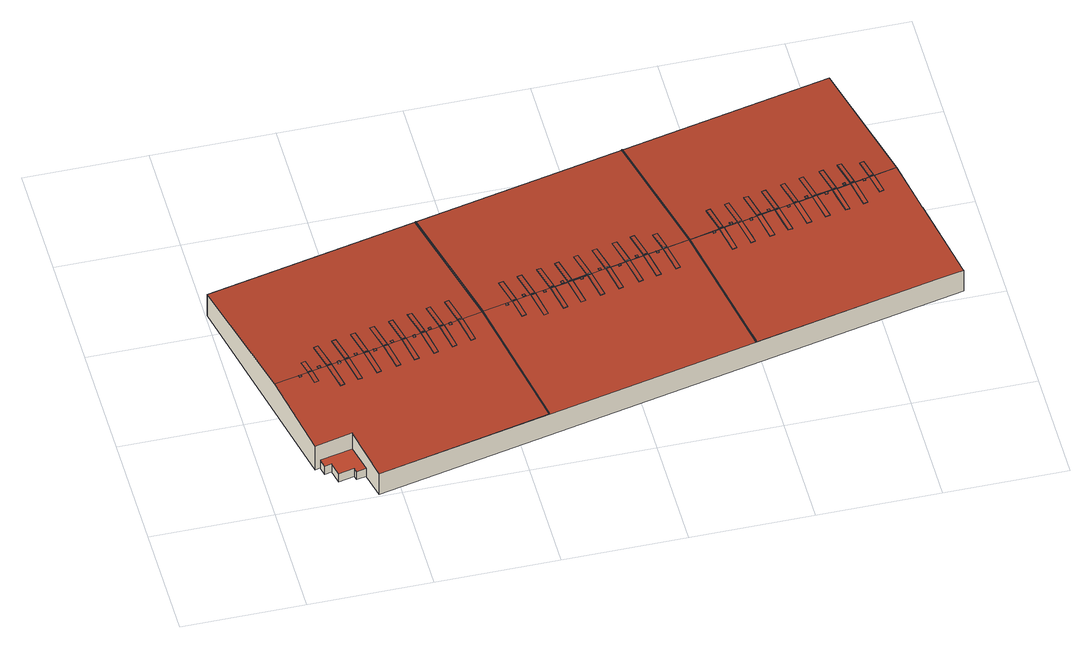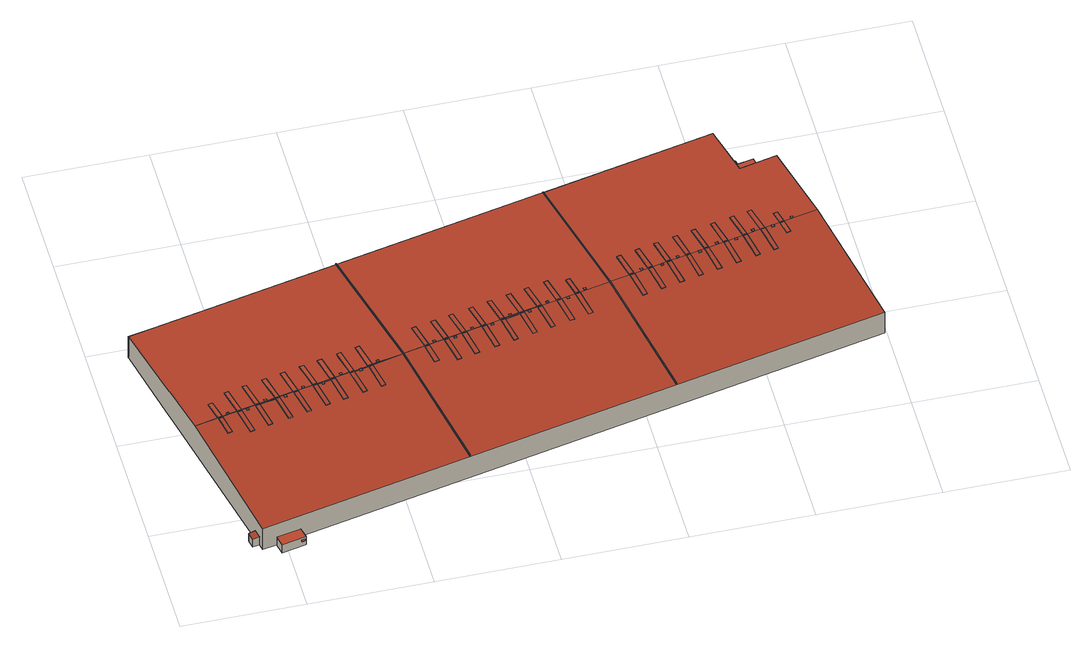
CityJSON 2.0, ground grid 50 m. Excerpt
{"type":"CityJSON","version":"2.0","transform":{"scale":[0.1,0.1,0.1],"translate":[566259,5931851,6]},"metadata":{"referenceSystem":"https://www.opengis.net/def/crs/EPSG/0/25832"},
"CityObjects":{
"building1":{"type":"Building","attributes":{"Grundfläche 2D":"30463.242114","Grundhöhe NN":"6.170"},"children":["building1-1","building1-2","building1-3","building1-4","building1-5","building1-6","building1-7","building1-8","building1-9","building1-10","building1-11","building1-12","building1-13","building1-14","building1-15","building1-16","building1-17","building1-18","building1-19","building1-20","building1-21","building1-22","building1-23","building1-24","building1-25","building1-26","building1-27","building1-28","building1-29","building1-30"],"geometry":[{"type":"Solid","lod":"3","boundaries":[[[[0,1,2,3]],[[4,5,6,7]],[[8,9,10,11]],[[12,13,14,15]],[[16,17,18,19]],[[20,21,22,23]],[[24,25,26,27]],[[28,29,30,31]],[[32,33,34,35]],[[36,37,38,39]],[[40,41,42,43]],[[44,45,46]],[[46,47,48]],[[48,49,50]],[[48,51,52]],[[53,54,55,56,57,58,59,48,60,61,62],[50,63,64,65,66,49,48],[52,67,68,69,70,51,48],[47,71,72,73,74,46,48],[75,76,77,78,79,80,49],[81,82,83,84,85,86,60],[45,87,88,89,90,44,46],[91,92,93,94,95,96],[97,98,99,100,101,102],[103,104,105,106,107,108]],[[60,86,81]],[[80,75,49]],[[109,110,111,112,113,114,115,116,117,118,119,120,121,122,123],[124,125,126,127],[128,129,130,131],[132,133,134,135],[136,137,138,139],[140,141,142,143],[144,145,146,147],[148,149,150,151],[152,153,154,155]],[[156,157,158]],[[159,160,161]],[[114,54,162,163,164,156,165,166,167,168],[169,170,171,159],[172,173,174,160],[175,176,177,178],[179,180,181,157],[182,183,161,184],[185,186,187,188],[189,190,191,158],[192,193,194,195],[196,197,198,199],[158,157,156],[160,159,161]],[[168,115,114]],[[54,53,162]],[[60,200,201]],[[202,203,204]],[[48,205,206,111,110,109,123,122,121,120,119,118,207,208,209,210,211,212,165,156,213,156,214,215,216,60,217,60],[218,219,220,221],[222,223,224,225],[202,204,203,226,227],[228,229,230,231],[232,233,234,235],[236,237,238,239],[240,241,242,243],[244,245,246,204],[247,248,249,250],[251,252,253,254],[255,256,257,258],[60,201,259,260,200],[261,262,263,264],[265,266,267,268],[269,270,271,272],[273,274,275,276],[277,278,279,280],[281,282,283,284,285],[286,287,288,289,290],[291,292,293,294],[295,290,296,297],[298,299,300,301],[302,303,304,283],[305,306,307,217],[308,309,310,213],[311,312,313,314]],[[282,284,283]],[[289,286,290]],[[315,316,317,318,319,320]],[[320,321,322,315]],[[323,324,325,326]],[[327,328,329,330]],[[331,332,333,334]],[[335,336,337,338]],[[339,340,341,342]],[[343,344,345,346]],[[347,348,349,350]],[[351,352,353,354]],[[355,356,357,358]],[[359,360,361,362]],[[363,364,365,366,367,368]],[[365,369,370,366]],[[371,372,373,374]],[[375,376,377,378]],[[379,380,381,382]],[[383,384,385,386]],[[387,388,389,390]],[[391,392,393,394]],[[395,396,397,398]],[[399,400,401,402]],[[403,404,405,406]],[[407,408,409,410]],[[411,412,413,414]],[[415,416,417,418]],[[419,420,421,422]],[[423,424,425,426]],[[427,428,429,430]],[[431,432,433,434]],[[435,436,437,438]],[[439,440,441,442]],[[443,444,445,446]],[[447,448,449,450]],[[451,452,453,454]],[[455,456,457,458]],[[459,460,461,462]],[[463,464,465,466]],[[467,468,469,470]],[[471,472,473,474]],[[475,476,477,478]],[[479,480,481,482]],[[483,484,485,486]],[[487,488,489,490]],[[491,492,493,494]],[[495,496,497,498,499]],[[500,501,502,503,504,505,506,507]],[[508,509,510,511]],[[89,88,0,3]],[[87,45,1,0,88]],[[45,44,2,1]],[[89,3,2,44,90]],[[7,6,222,225]],[[4,7,225,224]],[[5,4,224,223]],[[6,5,223,222]],[[11,10,240,243]],[[8,11,243,242]],[[9,8,242,241]],[[10,9,241,240]],[[15,14,278,277]],[[12,15,277,280]],[[13,12,280,279]],[[14,13,279,278]],[[73,72,16,19]],[[47,17,16,72,71]],[[47,46,18,17]],[[19,18,46,74,73]],[[162,53,318,317]],[[319,318,53,62,61,60,320]],[[321,320,60,216]],[[216,215,322,321]],[[156,315,322,215,214]],[[163,162,317,316,315,156,164]],[[23,22,148,151]],[[20,23,151,150]],[[21,20,150,149]],[[22,21,149,148]],[[326,325,284,282]],[[323,326,282,281]],[[324,323,281,285]],[[325,324,285,284]],[[330,329,201,200]],[[327,330,200,260]],[[328,327,260,259]],[[329,328,259,201]],[[78,77,331,334]],[[76,75,332,331,77]],[[75,80,333,332]],[[78,334,333,80,79]],[[338,337,252,251]],[[335,338,251,254]],[[336,335,254,253]],[[337,336,253,252]],[[342,341,301,300]],[[339,342,300,299]],[[340,339,299,298]],[[341,340,298,301]],[[346,345,161,183]],[[343,346,183,182]],[[344,343,182,184]],[[345,344,184,161]],[[350,349,290,295]],[[347,350,295,297]],[[348,347,297,296]],[[349,348,296,290]],[[354,353,228,231]],[[351,354,231,230]],[[352,351,230,229]],[[353,352,229,228]],[[358,357,314,313]],[[355,358,313,312]],[[356,355,312,311]],[[357,356,311,314]],[[362,361,140,143]],[[359,362,143,142]],[[360,359,142,141]],[[361,360,141,140]],[[115,168,363,368]],[[166,165,212,211,210,369,365,364,363,168,167]],[[210,209,370,369]],[[207,118,117,116,115,368,367,366,370,209,208]],[[27,26,174,173]],[[24,27,173,172]],[[25,24,172,160]],[[26,25,160,174]],[[270,269,374,373]],[[371,374,269,272]],[[272,271,372,371]],[[373,372,271,270]],[[69,68,28,31]],[[52,29,28,68,67]],[[52,51,30,29]],[[70,69,31,30,51]],[[375,378,108,107]],[[106,105,376,375,107]],[[105,104,377,376]],[[108,378,377,104,103]],[[382,381,274,273]],[[379,382,273,276]],[[380,379,276,275]],[[381,380,275,274]],[[84,83,383,386]],[[81,384,383,83,82]],[[81,86,385,384]],[[385,86,85,84,386]],[[96,95,387,390]],[[93,388,387,95,94]],[[93,92,389,388]],[[91,96,390,389,92]],[[394,393,127,126]],[[391,394,126,125]],[[392,391,125,124]],[[393,392,124,127]],[[65,64,395,398]],[[63,50,396,395,64]],[[50,49,397,396]],[[65,398,397,49,66]],[[402,401,203,202]],[[399,402,202,227]],[[400,399,227,226]],[[401,400,226,203]],[[406,405,286,289]],[[403,406,289,288]],[[404,403,288,287]],[[405,404,287,286]],[[35,34,144,147]],[[32,35,147,146]],[[33,32,146,145]],[[34,33,145,144]],[[39,38,132,135]],[[36,39,135,134]],[[37,36,134,133]],[[38,37,133,132]],[[410,409,247,250]],[[407,410,250,249]],[[408,407,249,248]],[[409,408,248,247]],[[414,413,192,195]],[[411,414,195,194]],[[412,411,194,193]],[[413,412,193,192]],[[266,265,418,417]],[[415,418,265,268]],[[268,267,416,415]],[[417,416,267,266]],[[422,421,136,139]],[[419,422,139,138]],[[420,419,138,137]],[[421,420,137,136]],[[99,98,423,426]],[[97,102,424,423,98]],[[102,101,425,424]],[[99,426,425,101,100]],[[430,429,244,204]],[[427,430,204,246]],[[428,427,246,245]],[[429,428,245,244]],[[434,433,217,307]],[[431,434,307,306]],[[432,431,306,305]],[[433,432,305,217]],[[438,437,219,218]],[[435,438,218,221]],[[436,435,221,220]],[[437,436,220,219]],[[442,441,188,187]],[[439,442,187,186]],[[440,439,186,185]],[[441,440,185,188]],[[446,445,158,191]],[[443,446,191,190]],[[444,443,190,189]],[[445,444,189,158]],[[262,261,450,449]],[[447,450,261,264]],[[264,263,448,447]],[[449,448,263,262]],[[454,453,294,293]],[[451,454,293,292]],[[452,451,292,291]],[[453,452,291,294]],[[458,457,236,239]],[[455,458,239,238]],[[456,455,238,237]],[[457,456,237,236]],[[256,255,43,42]],[[40,43,255,258]],[[258,257,41,40]],[[42,41,257,256]],[[462,461,178,177]],[[459,462,177,176]],[[460,459,176,175]],[[461,460,175,178]],[[466,465,233,232]],[[463,466,232,235]],[[464,463,235,234]],[[465,464,234,233]],[[470,469,283,304]],[[467,470,304,303]],[[468,467,303,302]],[[469,468,302,283]],[[474,473,131,130]],[[471,474,130,129]],[[472,471,129,128]],[[473,472,128,131]],[[478,477,308,213]],[[475,478,213,310]],[[476,475,310,309]],[[477,476,309,308]],[[482,481,152,155]],[[479,482,155,154]],[[480,479,154,153]],[[481,480,153,152]],[[486,485,181,180]],[[483,486,180,179]],[[484,483,179,157]],[[485,484,157,181]],[[490,489,171,170]],[[487,490,170,169]],[[488,487,169,159]],[[489,488,159,171]],[[494,493,198,197]],[[491,494,197,196]],[[492,491,196,199]],[[493,492,199,198]],[[498,497,512,513]],[[495,499,498,513,514,515]],[[496,495,515,516]],[[112,111,206,517,518]],[[501,113,112,518,519,502]],[[520,114,113,501,500,521]],[[56,55,54,114,520,522]],[[523,524,525,511,510,526,527,205,48,59,58,57,56,522,528]],[[496,516,517,206,205,527,512,497]],[[503,502,519,529]],[[504,503,529,530]],[[505,504,530,531]],[[506,505,531,532]],[[507,506,532,533]],[[500,507,533,521]],[[508,511,525,534]],[[509,508,534,535]],[[510,509,535,526]],[[531,530,529,519,518,517,516,515,514,513,512,527,526,535,534,525,524,523,528,522,520,521,533,532]]]],"semantics":{"surfaces":[{"type":"RoofSurface"},{"type":"WallSurface"},{"type":"GroundSurface"}],"values":[[0,0,0,0,0,0,0,0,0,0,0,0,0,0,0,0,0,0,0,0,0,0,0,0,0,0,0,0,0,0,0,0,0,0,0,0,0,0,0,0,0,0,0,0,0,0,0,0,0,0,0,0,0,0,0,0,0,0,0,0,0,0,0,0,0,0,0,0,0,0,0,0,0,0,0,0,0,1,1,1,1,1,1,1,1,1,1,1,1,1,1,1,1,1,1,1,1,1,1,1,1,1,1,1,1,1,1,1,1,1,1,1,1,1,1,1,1,1,1,1,1,1,1,1,1,1,1,1,1,1,1,1,1,1,1,1,1,1,1,1,1,1,1,1,1,1,1,1,1,1,1,1,1,1,1,1,1,1,1,1,1,1,1,1,1,1,1,1,1,1,1,1,1,1,1,1,1,1,1,1,1,1,1,1,1,1,1,1,1,1,1,1,1,1,1,1,1,1,1,1,1,1,1,1,1,1,1,1,1,1,1,1,1,1,1,1,1,1,1,1,1,1,1,1,1,1,1,1,1,1,1,1,1,1,1,1,1,1,1,1,1,1,1,1,1,1,1,1,1,1,1,1,1,1,1,1,1,1,1,1,1,1,1,1,1,1,1,1,1,1,1,1,1,1,1,1,1,1,1,1,1,1,1,1,1,1,1,1,1,1,1,1,1,1,1,1,1,1,1,1,1,1,1,1,1,1,1,1,1,1,1,1,1,2]]}}]},
"building1-1":{"type":"BuildingInstallation","parents":["building1"],"geometry":[{"type":"MultiSurface","lod":"3","boundaries":[[[536,537,538,539]],[[539,538,540,541]],[[536,539,541,542]],[[537,536,542,543]],[[538,537,543,540]]],"semantics":{"surfaces":[{"type":"RoofSurface"},{"type":"WallSurface"}],"values":[0,1,1,1,1]}}]},
"building1-2":{"type":"BuildingInstallation","parents":["building1"],"geometry":[{"type":"MultiSurface","lod":"3","boundaries":[[[544,545,546,547,548,549]],[[545,544,550,551]],[[552,547,546,545,551,121]],[[548,547,552,553]],[[550,544,549,548,553,122]]],"semantics":{"surfaces":[{"type":"RoofSurface"},{"type":"WallSurface"}],"values":[0,1,1,1,1]}}]},
"building1-3":{"type":"BuildingInstallation","parents":["building1"],"geometry":[{"type":"MultiSurface","lod":"3","boundaries":[[[554,555,556,557,558]],[[559,560,556,555]],[[560,561,557,556]],[[561,123,558,557]],[[123,562,554,558]],[[555,554,562,559]]],"semantics":{"surfaces":[{"type":"RoofSurface"},{"type":"WallSurface"}],"values":[0,1,1,1,1,1]}}]},
"building1-4":{"type":"BuildingInstallation","parents":["building1"],"geometry":[{"type":"MultiSurface","lod":"3","boundaries":[[[563,564,565,566]],[[566,565,567,568]],[[563,566,568,569]],[[564,563,569,570]],[[565,564,570,567]]],"semantics":{"surfaces":[{"type":"RoofSurface"},{"type":"WallSurface"}],"values":[0,1,1,1,1]}}]},
"building1-5":{"type":"BuildingInstallation","parents":["building1"],"geometry":[{"type":"MultiSurface","lod":"3","boundaries":[[[571,572,573,574]],[[574,573,575,576]],[[571,574,576,577]],[[572,571,577,578]],[[573,572,578,575]]],"semantics":{"surfaces":[{"type":"RoofSurface"},{"type":"WallSurface"}],"values":[0,1,1,1,1]}}]},
"building1-6":{"type":"BuildingInstallation","parents":["building1"],"geometry":[{"type":"MultiSurface","lod":"3","boundaries":[[[579,580,581,582]],[[582,581,583,584]],[[579,582,584,585]],[[580,579,585,586]],[[581,580,586,583]]],"semantics":{"surfaces":[{"type":"RoofSurface"},{"type":"WallSurface"}],"values":[0,1,1,1,1]}}]},
"building1-7":{"type":"BuildingInstallation","parents":["building1"],"geometry":[{"type":"MultiSurface","lod":"3","boundaries":[[[587,588,589,590]],[[590,589,591,592]],[[587,590,592,593]],[[588,587,593,594]],[[589,588,594,591]]],"semantics":{"surfaces":[{"type":"RoofSurface"},{"type":"WallSurface"}],"values":[0,1,1,1,1]}}]},
"building1-8":{"type":"BuildingInstallation","parents":["building1"],"geometry":[{"type":"MultiSurface","lod":"3","boundaries":[[[595,596,597,598]],[[598,597,599,600]],[[595,598,600,601]],[[596,595,601,602]],[[597,596,602,599]]],"semantics":{"surfaces":[{"type":"RoofSurface"},{"type":"WallSurface"}],"values":[0,1,1,1,1]}}]},
"building1-9":{"type":"BuildingInstallation","parents":["building1"],"geometry":[{"type":"MultiSurface","lod":"3","boundaries":[[[603,604,605,606]],[[607,608,604,603]],[[608,109,605,604]],[[109,110,606,605]],[[603,606,110,607]]],"semantics":{"surfaces":[{"type":"RoofSurface"},{"type":"WallSurface"}],"values":[0,1,1,1,1]}}]},
"building1-10":{"type":"BuildingInstallation","parents":["building1"],"geometry":[{"type":"MultiSurface","lod":"3","boundaries":[[[609,610,611,612]],[[612,611,613,614]],[[609,612,614,615]],[[610,609,615,616]],[[611,610,616,613]]],"semantics":{"surfaces":[{"type":"RoofSurface"},{"type":"WallSurface"}],"values":[0,1,1,1,1]}}]},
"building1-11":{"type":"BuildingInstallation","parents":["building1"],"geometry":[{"type":"MultiSurface","lod":"3","boundaries":[[[617,618,619,620]],[[620,619,621,622]],[[617,620,622,623]],[[618,617,623,624]],[[619,618,624,621]]],"semantics":{"surfaces":[{"type":"RoofSurface"},{"type":"WallSurface"}],"values":[0,1,1,1,1]}}]},
"building1-12":{"type":"BuildingInstallation","parents":["building1"],"geometry":[{"type":"MultiSurface","lod":"3","boundaries":[[[625,626,627,628]],[[628,627,629,630]],[[625,628,630,631]],[[626,625,631,632]],[[627,626,632,629]]],"semantics":{"surfaces":[{"type":"RoofSurface"},{"type":"WallSurface"}],"values":[0,1,1,1,1]}}]},
"building1-13":{"type":"BuildingInstallation","parents":["building1"],"geometry":[{"type":"MultiSurface","lod":"3","boundaries":[[[633,634,635,636]],[[636,635,637,638]],[[633,636,638,639]],[[634,633,639,640]],[[635,634,640,637]]],"semantics":{"surfaces":[{"type":"RoofSurface"},{"type":"WallSurface"}],"values":[0,1,1,1,1]}}]},
"building1-14":{"type":"BuildingInstallation","parents":["building1"],"geometry":[{"type":"MultiSurface","lod":"3","boundaries":[[[641,642,643,644]],[[644,643,645,646]],[[641,644,646,647]],[[642,641,647,648]],[[643,642,648,645]]],"semantics":{"surfaces":[{"type":"RoofSurface"},{"type":"WallSurface"}],"values":[0,1,1,1,1]}}]},
"building1-15":{"type":"BuildingInstallation","parents":["building1"],"geometry":[{"type":"MultiSurface","lod":"3","boundaries":[[[649,650,651,652]],[[652,651,653,654]],[[649,652,654,655]],[[650,649,655,656]],[[651,650,656,653]]],"semantics":{"surfaces":[{"type":"RoofSurface"},{"type":"WallSurface"}],"values":[0,1,1,1,1]}}]},
"building1-16":{"type":"BuildingInstallation","parents":["building1"],"geometry":[{"type":"MultiSurface","lod":"3","boundaries":[[[657,658,659,660]],[[660,659,661,662]],[[657,660,662,663]],[[658,657,663,664]],[[659,658,664,661]]],"semantics":{"surfaces":[{"type":"RoofSurface"},{"type":"WallSurface"}],"values":[0,1,1,1,1]}}]},
"building1-17":{"type":"BuildingInstallation","parents":["building1"],"geometry":[{"type":"MultiSurface","lod":"3","boundaries":[[[665,666,667,668]],[[668,667,669,670]],[[665,668,670,671]],[[666,665,671,672]],[[667,666,672,669]]],"semantics":{"surfaces":[{"type":"RoofSurface"},{"type":"WallSurface"}],"values":[0,1,1,1,1]}}]},
"building1-18":{"type":"BuildingInstallation","parents":["building1"],"geometry":[{"type":"MultiSurface","lod":"3","boundaries":[[[673,674,675,676]],[[676,675,677,678]],[[673,676,678,679]],[[674,673,679,680]],[[675,674,680,677]]],"semantics":{"surfaces":[{"type":"RoofSurface"},{"type":"WallSurface"}],"values":[0,1,1,1,1]}}]},
"building1-19":{"type":"BuildingInstallation","parents":["building1"],"geometry":[{"type":"MultiSurface","lod":"3","boundaries":[[[681,682,683,684]],[[684,683,685,686]],[[681,684,686,687]],[[682,681,687,688]],[[683,682,688,685]]],"semantics":{"surfaces":[{"type":"RoofSurface"},{"type":"WallSurface"}],"values":[0,1,1,1,1]}}]},
"building1-20":{"type":"BuildingInstallation","parents":["building1"],"geometry":[{"type":"MultiSurface","lod":"3","boundaries":[[[689,690,691,692]],[[692,691,693,694]],[[689,692,694,695]],[[690,689,695,696]],[[691,690,696,693]]],"semantics":{"surfaces":[{"type":"RoofSurface"},{"type":"WallSurface"}],"values":[0,1,1,1,1]}}]},
"building1-21":{"type":"BuildingInstallation","parents":["building1"],"geometry":[{"type":"MultiSurface","lod":"3","boundaries":[[[697,698,699,700]],[[700,699,701,702]],[[697,700,702,703]],[[698,697,703,704]],[[699,698,704,701]]],"semantics":{"surfaces":[{"type":"RoofSurface"},{"type":"WallSurface"}],"values":[0,1,1,1,1]}}]},
"building1-22":{"type":"BuildingInstallation","parents":["building1"],"geometry":[{"type":"MultiSurface","lod":"3","boundaries":[[[705,706,707,708]],[[708,707,709,710]],[[705,708,710,711]],[[706,705,711,712]],[[707,706,712,709]]],"semantics":{"surfaces":[{"type":"RoofSurface"},{"type":"WallSurface"}],"values":[0,1,1,1,1]}}]},
"building1-23":{"type":"BuildingInstallation","parents":["building1"],"geometry":[{"type":"MultiSurface","lod":"3","boundaries":[[[713,714,715,716]],[[716,715,717,718]],[[713,716,718,719]],[[714,713,719,720]],[[715,714,720,717]]],"semantics":{"surfaces":[{"type":"RoofSurface"},{"type":"WallSurface"}],"values":[0,1,1,1,1]}}]},
"building1-24":{"type":"BuildingInstallation","parents":["building1"],"geometry":[{"type":"MultiSurface","lod":"3","boundaries":[[[721,722,723,724]],[[725,726,723,722]],[[726,119,724,723]],[[119,120,721,724]],[[120,725,722,721]]],"semantics":{"surfaces":[{"type":"RoofSurface"},{"type":"WallSurface"}],"values":[0,1,1,1,1]}}]},
"building1-25":{"type":"BuildingInstallation","parents":["building1"],"geometry":[{"type":"MultiSurface","lod":"3","boundaries":[[[727,728,729,730]],[[730,729,731,732]],[[727,730,732,733]],[[728,727,733,734]],[[729,728,734,731]]],"semantics":{"surfaces":[{"type":"RoofSurface"},{"type":"WallSurface"}],"values":[0,1,1,1,1]}}]},
"building1-26":{"type":"BuildingInstallation","parents":["building1"],"geometry":[{"type":"MultiSurface","lod":"3","boundaries":[[[735,736,737,738]],[[738,737,739,740]],[[735,738,740,741]],[[736,735,741,742]],[[737,736,742,739]]],"semantics":{"surfaces":[{"type":"RoofSurface"},{"type":"WallSurface"}],"values":[0,1,1,1,1]}}]},
"building1-27":{"type":"BuildingInstallation","parents":["building1"],"geometry":[{"type":"MultiSurface","lod":"3","boundaries":[[[743,744,745,746]],[[746,745,747,748]],[[743,746,748,749]],[[744,743,749,750]],[[745,744,750,747]]],"semantics":{"surfaces":[{"type":"RoofSurface"},{"type":"WallSurface"}],"values":[0,1,1,1,1]}}]},
"building1-28":{"type":"BuildingInstallation","parents":["building1"],"geometry":[{"type":"MultiSurface","lod":"3","boundaries":[[[751,752,753,754]],[[754,753,755,756]],[[751,754,756,757]],[[752,751,757,758]],[[753,752,758,755]]],"semantics":{"surfaces":[{"type":"RoofSurface"},{"type":"WallSurface"}],"values":[0,1,1,1,1]}}]},
"building1-29":{"type":"BuildingInstallation","parents":["building1"],"geometry":[{"type":"MultiSurface","lod":"3","boundaries":[[[759,760,761,762]],[[763,764,762,761]],[[759,762,764,765]],[[765,766,760,759]],[[761,760,766,763]]],"semantics":{"surfaces":[{"type":"RoofSurface"},{"type":"WallSurface"}],"values":[0,1,1,1,1]}}]},
"building1-30":{"type":"BuildingInstallation","parents":["building1"],"geometry":[{"type":"MultiSurface","lod":"3","boundaries":[[[767,768,769,770]],[[771,772,768,767]],[[773,771,767,770]],[[774,773,770,769]],[[772,774,769,768]],[[772,771,773,774]]],"semantics":{"surfaces":[{"type":"RoofSurface"},{"type":"WallSurface"},{"type":"OuterCeilingSurface"}],"values":[0,1,1,1,1,2]}}]}
},
"vertices":[
[2491,938,146],[2467,1049,151],[2450,1045,151],[2474,935,146],[887,825,145],[869,821,145],[892,712,152],[910,715,152],[1658,994,145],[1640,990,145],[1664,881,152],[1682,885,152],[653,774,145],[636,770,145],[660,660,152],[676,664,152],[2566,955,146],[2543,1066,151],[2525,1062,151],[2549,951,146],[702,549,146],[678,658,152],[661,655,152],[684,546,146],[1393,700,145],[1369,809,152],[1352,805,152],[1376,696,145],[2333,904,146],[2309,1015,151],[2291,1011,151],[2315,901,146],[935,601,146],[912,709,152],[894,706,152],[918,597,146],[466,498,146],[442,607,152],[425,604,152],[449,495,146],[343,707,145],[325,703,145],[349,591,152],[367,595,152],[2450,1045,150],[2467,1049,150],[2525,1062,150],[2543,1066,150],[2716,1105,150],[2138,978,150],[2155,982,150],[2291,1011,150],[2309,1015,150],[1978,355,113],[2735,518,114],[2740,519,114],[2839,540,114],[2838,545,114],[2764,886,136],[2763,887,136],[1855,917,150],[1882,796,142],[1963,425,119],[2172,904,145],[2179,871,143],[2161,867,143],[2155,897,145],[2321,959,146],[2333,904,143],[2315,901,143],[2304,953,146],[2548,1043,148],[2566,955,143],[2549,951,143],[2531,1036,148],[2075,964,150],[2095,875,144],[2099,853,143],[2082,849,143],[2078,869,144],[2058,960,150],[1999,948,150],[2020,847,144],[2022,837,143],[2005,833,143],[2003,841,143],[1981,944,150],[2475,1016,148],[2491,938,143],[2474,935,143],[2458,1009,147],[2226,924,145],[2211,993,150],[2229,997,150],[2243,930,146],[2253,886,143],[2235,883,143],[2395,986,147],[2409,921,143],[2392,917,143],[2378,980,147],[2368,1028,150],[2385,1031,150],[2608,1065,149],[2605,1079,150],[2623,1083,150],[2625,1071,149],[2640,1002,145],[2623,998,145],[401,600,150],[392,598,150],[132,541,150],[207,199,127],[361,234,129],[411,10,112],[1116,168,113],[1083,320,124],[1046,487,135],[994,729,150],[864,701,150],[855,699,150],[714,668,150],[705,666,150],[544,631,150],[368,592,150],[392,482,143],[375,478,143],[350,588,150],[602,642,150],[625,533,143],[608,529,143],[585,638,150],[425,604,150],[442,607,150],[466,498,143],[449,495,143],[817,689,150],[835,693,150],[858,584,143],[841,580,143],[741,672,150],[758,676,150],[781,567,143],[764,563,143],[894,706,150],[912,709,150],[935,601,143],[918,597,143],[661,655,150],[678,658,150],[702,549,143],[684,546,143],[504,621,150],[521,624,150],[545,516,143],[528,512,143],[1853,917,150],[1526,844,150],[1592,858,150],[1295,793,150],[1369,809,150],[1432,823,150],[1976,354,113],[1961,425,119],[1880,795,142],[996,730,150],[1049,488,135],[1085,320,124],[1118,168,113],[1319,684,143],[1302,680,143],[1278,789,150],[1393,700,143],[1376,696,143],[1352,805,150],[1683,878,150],[1707,769,143],[1690,765,143],[1666,874,150],[1550,735,143],[1533,731,143],[1509,840,150],[1473,717,143],[1456,714,143],[1449,826,150],[1215,775,150],[1238,666,143],[1222,662,143],[1198,771,150],[1609,862,150],[1633,753,143],[1616,749,143],[1747,892,150],[1763,895,150],[1787,787,143],[1770,783,143],[1155,678,145],[1138,674,145],[1121,755,150],[1138,759,150],[2074,970,149],[2057,966,149],[1447,833,149],[1430,830,149],[1367,816,149],[2592,1672,114],[8,1108,114],[993,730,150],[950,931,137],[870,1293,114],[873,1294,114],[952,932,137],[996,731,150],[1762,902,149],[1765,1319,124],[1730,1480,114],[1732,1481,114],[1980,950,149],[833,698,150],[816,695,150],[792,805,143],[810,808,143],[892,712,150],[869,821,143],[887,825,143],[910,715,150],[1406,939,143],[1423,943,143],[1276,796,149],[1252,906,143],[1269,909,143],[1293,800,149],[1136,765,150],[1119,761,150],[1095,870,143],[1112,874,143],[1195,778,149],[1171,888,143],[1189,891,143],[1213,782,149],[1664,881,149],[1640,990,143],[1658,994,143],[1682,885,149],[1350,812,149],[1326,921,143],[1343,925,143],[1507,846,149],[1483,956,143],[1501,960,143],[1525,850,149],[1608,868,149],[1590,864,149],[1566,974,143],[1584,978,143],[367,595,150],[349,591,150],[325,703,143],[343,707,143],[2033,1074,143],[2050,1078,143],[520,630,150],[503,626,150],[480,737,143],[497,741,143],[600,646,150],[583,643,150],[559,754,143],[576,758,143],[441,613,150],[424,609,150],[400,719,143],[417,723,143],[756,682,150],[739,678,150],[715,788,143],[732,792,143],[676,664,150],[660,660,150],[636,770,143],[653,774,143],[2360,1145,143],[2384,1037,149],[2450,1051,149],[2367,1034,149],[2343,1142,143],[2137,984,149],[2113,1092,143],[2130,1095,143],[2153,987,149],[2211,999,149],[2266,1125,143],[2283,1129,143],[2307,1021,149],[2290,1017,149],[2227,1003,149],[2187,1108,143],[2203,1111,143],[2500,1176,143],[2517,1180,143],[2541,1072,149],[2524,1068,149],[2426,1160,143],[2442,1163,143],[2466,1055,149],[1956,1058,143],[1973,1062,143],[1996,954,149],[1745,898,149],[1727,979,144],[1745,983,144],[2586,1166,144],[2603,1170,144],[2621,1089,149],[2604,1085,149],[1853,917,156],[1880,795,149],[1976,354,121],[1978,355,121],[1963,425,125],[1855,917,156],[1732,1481,121],[1730,1480,121],[2360,1145,146],[2343,1142,146],[2367,1034,151],[2384,1037,151],[2050,1078,146],[2033,1074,146],[2057,966,151],[2074,970,151],[2099,853,146],[2075,964,151],[2058,960,151],[2082,849,146],[1584,978,145],[1566,974,145],[1590,864,152],[1608,868,152],[2517,1180,146],[2500,1176,146],[2524,1068,151],[2541,1072,151],[1473,717,145],[1449,826,152],[1432,823,152],[1456,714,145],[2203,1111,146],[2187,1108,146],[2211,999,151],[2227,1003,151],[1269,909,145],[1252,906,145],[1276,796,152],[1293,800,152],[2603,1170,147],[2586,1166,147],[2604,1085,151],[2621,1089,151],[781,567,146],[758,676,152],[741,672,152],[764,563,146],[1118,168,120],[996,730,155],[996,731,155],[993,730,155],[994,729,155],[1116,168,120],[873,1294,120],[870,1293,120],[417,723,145],[400,719,145],[424,609,152],[441,613,152],[2640,1002,148],[2623,1083,151],[2605,1079,151],[2623,998,148],[732,792,145],[715,788,145],[739,678,152],[756,682,152],[2022,837,146],[1999,948,151],[1981,944,151],[2005,833,146],[2253,886,146],[2229,997,151],[2211,993,151],[2235,883,146],[392,482,145],[368,592,151],[350,588,151],[375,478,145],[2179,871,146],[2155,982,151],[2138,978,151],[2161,867,146],[1423,943,145],[1406,939,145],[1430,830,152],[1447,833,152],[2130,1095,146],[2113,1092,146],[2137,984,151],[2153,987,151],[1501,960,145],[1483,956,145],[1507,846,152],[1525,850,152],[1787,787,146],[1763,895,152],[1747,892,152],[1770,783,146],[576,758,145],[559,754,145],[583,643,152],[600,646,152],[858,584,146],[835,693,152],[817,689,152],[841,580,146],[2409,921,146],[2385,1031,151],[2368,1028,151],[2392,917,146],[1343,925,145],[1326,921,145],[1350,812,152],[1367,816,152],[1973,1062,146],[1956,1058,146],[1980,950,151],[1996,954,151],[810,808,145],[792,805,145],[816,695,152],[833,698,152],[1238,666,145],[1215,775,152],[1198,771,152],[1222,662,145],[1633,753,145],[1609,862,152],[1592,858,152],[1616,749,145],[497,741,145],[480,737,145],[503,626,152],[520,630,152],[2283,1129,146],[2266,1125,146],[2290,1017,151],[2307,1021,151],[1189,891,145],[1171,888,145],[1195,778,152],[1213,782,152],[1707,769,145],[1683,878,152],[1666,874,152],[1690,765,145],[1112,874,145],[1095,870,145],[1119,761,152],[1136,765,152],[2442,1163,146],[2426,1160,146],[2450,1051,151],[2466,1055,151],[625,533,146],[602,642,152],[585,638,152],[608,529,146],[1745,983,147],[1727,979,147],[1745,898,152],[1762,902,152],[545,516,146],[521,624,152],[504,621,152],[528,512,146],[1550,735,145],[1526,844,152],[1509,840,152],[1533,731,145],[1319,684,145],[1295,793,152],[1278,789,152],[1302,680,145],[1155,678,147],[1138,759,151],[1121,755,151],[1138,674,147],[2425,1684,44],[2435,1638,44],[2534,1660,44],[2524,1706,44],[2429,1685,44],[387,118,44],[361,234,44],[227,204,44],[236,166,44],[265,173,44],[278,114,44],[342,128,44],[347,109,44],[2633,1614,43],[2625,1649,43],[2598,1644,46],[2606,1608,46],[2534,1660,2],[2524,1706,2],[2429,1685,2],[2425,1684,2],[2435,1638,2],[8,1108,2],[207,199,2],[227,204,2],[411,10,2],[387,118,2],[2839,540,2],[2764,886,2],[2763,887,2],[2606,1608,2],[2598,1644,2],[2592,1672,2],[2838,545,2],[236,166,2],[265,173,2],[278,114,2],[342,128,2],[347,109,2],[2633,1614,2],[2625,1649,2],
[2114,973,153],[2105,971,153],[2107,961,153],[2116,963,153],[2107,961,149],[2116,963,149],[2114,973,150],[2105,971,150],
[707,657,153],[716,659,153],[714,668,153],[714,669,153],[705,667,153],[705,666,153],[707,657,149],[716,659,149],[714,669,150],[705,667,150],
[542,631,153],[544,622,153],[553,624,153],[552,633,153],[544,631,153],[544,622,149],[553,624,149],[552,633,150],[542,631,150],
[1725,887,152],[1716,886,152],[1718,877,152],[1727,878,152],[1718,877,149],[1727,878,149],[1725,887,150],[1716,886,150],
[625,661,153],[616,659,153],[618,650,153],[627,651,153],[618,650,150],[627,651,150],[625,661,149],[616,659,149],
[1644,875,152],[1642,884,152],[1633,882,152],[1635,873,152],[1633,882,149],[1635,873,150],[1644,875,150],[1642,884,149],
[2271,1007,152],[2261,1005,152],[2263,996,152],[2272,998,152],[2263,996,149],[2272,998,149],[2271,1007,150],[2261,1005,150],
[1479,848,152],[1481,839,152],[1490,841,152],[1488,850,152],[1490,841,150],[1488,850,149],[1479,848,149],[1481,839,150],
[393,589,155],[403,591,155],[401,600,155],[392,598,155],[393,589,149],[403,591,149],
[1173,781,153],[1164,780,153],[1166,770,153],[1175,772,153],[1166,770,150],[1175,772,150],[1173,781,149],[1164,780,149],
[1335,807,152],[1333,817,152],[1324,815,152],[1326,805,152],[1324,815,149],[1326,805,150],[1335,807,150],[1333,817,149],
[312,592,154],[314,583,154],[323,585,154],[321,594,154],[323,585,150],[321,594,149],[312,592,149],[314,583,150],
[2034,969,153],[2025,967,153],[2027,958,153],[2036,960,153],[2027,958,150],[2036,960,150],[2034,969,149],[2025,967,149],
[1960,939,153],[1951,937,153],[1953,928,153],[1962,930,153],[1953,928,149],[1962,930,149],[1960,939,150],[1951,937,150],
[782,695,153],[772,692,153],[774,684,153],[784,686,153],[774,684,150],[784,686,150],[782,695,149],[772,692,149],
[1256,785,152],[1247,783,152],[1249,774,152],[1258,776,152],[1249,774,149],[1258,776,149],[1256,785,150],[1247,783,150],
[1411,819,152],[1402,817,152],[1403,808,152],[1412,809,152],[1403,808,149],[1412,809,149],[1411,819,150],[1402,817,150],
[2504,1072,152],[2495,1070,152],[2497,1061,152],[2506,1063,152],[2497,1061,150],[2506,1063,150],[2504,1072,149],[2495,1070,149],
[2427,1041,152],[2418,1039,152],[2420,1030,152],[2429,1031,152],[2420,1030,149],[2429,1031,149],[2427,1041,150],[2418,1039,150],
[241,564,152],[232,563,152],[233,554,152],[242,556,152],[233,554,149],[242,556,149],[241,564,150],[232,563,150],
[475,627,153],[466,626,153],[467,617,153],[476,618,153],[467,617,150],[476,618,150],[475,627,149],[466,626,149],
[1570,845,152],[1568,853,152],[1559,851,152],[1561,842,152],[1559,851,150],[1561,842,149],[1570,845,149],[1568,853,150],
[2584,1076,152],[2575,1074,152],[2577,1065,152],[2586,1066,152],[2577,1065,149],[2586,1066,149],[2584,1076,150],[2575,1074,150],
[855,699,153],[857,690,153],[866,691,153],[864,701,153],[857,690,149],[866,691,149],
[2348,1038,152],[2338,1036,152],[2340,1026,152],[2349,1028,152],[2340,1026,150],[2349,1028,150],[2348,1038,149],[2338,1036,149],
[288,574,152],[271,570,152],[283,516,148],[300,520,148],[283,516,146],[300,520,146],[288,574,150],[271,570,150],
[1099,751,153],[1091,749,153],[1092,740,153],[1101,741,153],[1092,740,149],[1101,741,149],[1099,751,150],[1091,749,150],
[2191,1003,152],[2182,1002,152],[2184,992,152],[2193,994,152],[2184,992,150],[2193,994,150],[2191,1003,149],[2182,1002,149],
[275,634,149],[258,630,149],[270,575,151],[286,579,151],[270,575,150],[286,579,150],[275,634,146],[258,630,146],
[2443,1699,37],[2427,1696,37],[2429,1685,37],[2445,1689,37],[2443,1699,35],[2427,1696,35],[2445,1689,35],[2429,1685,35]
]}
